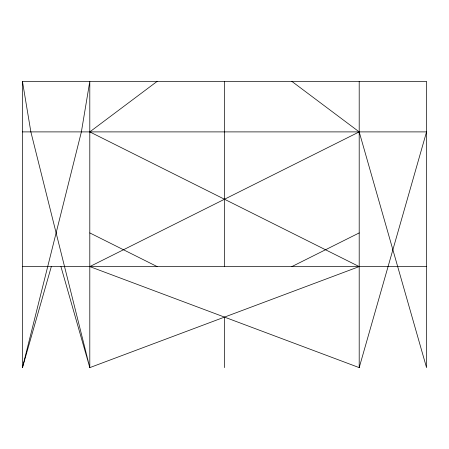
<?xml version="1.0" encoding="UTF-8"?>
<svg xmlns="http://www.w3.org/2000/svg" width="449" height="449" viewBox="0 0 449 449"><rect width="100%" height="100%" fill="white"/><g stroke="black" fill="none" stroke-linecap="round" stroke-linejoin="round"><path stroke-width="0.67" d="M291.85 81.381L359.2 131.894L426.55 367.619L426.55 81.381L22.45 81.381L22.45 367.619L81.381 131.894L89.8 81.381L89.8 367.619L359.2 266.594L89.8 131.894L157.15 81.381M22.45 367.619L51.315 266.594M359.2 131.894L89.8 266.594L359.2 367.619L426.55 131.894L22.45 131.894M291.85 266.594L359.2 232.919M22.45 266.594L426.55 266.594M89.8 232.919L157.15 266.594M60.935 266.594L89.8 367.619L30.869 131.894L22.45 81.381M359.2 81.381L359.2 367.619M224.5 81.381L224.5 266.594M224.5 317.106L224.5 367.619"/></g></svg>
